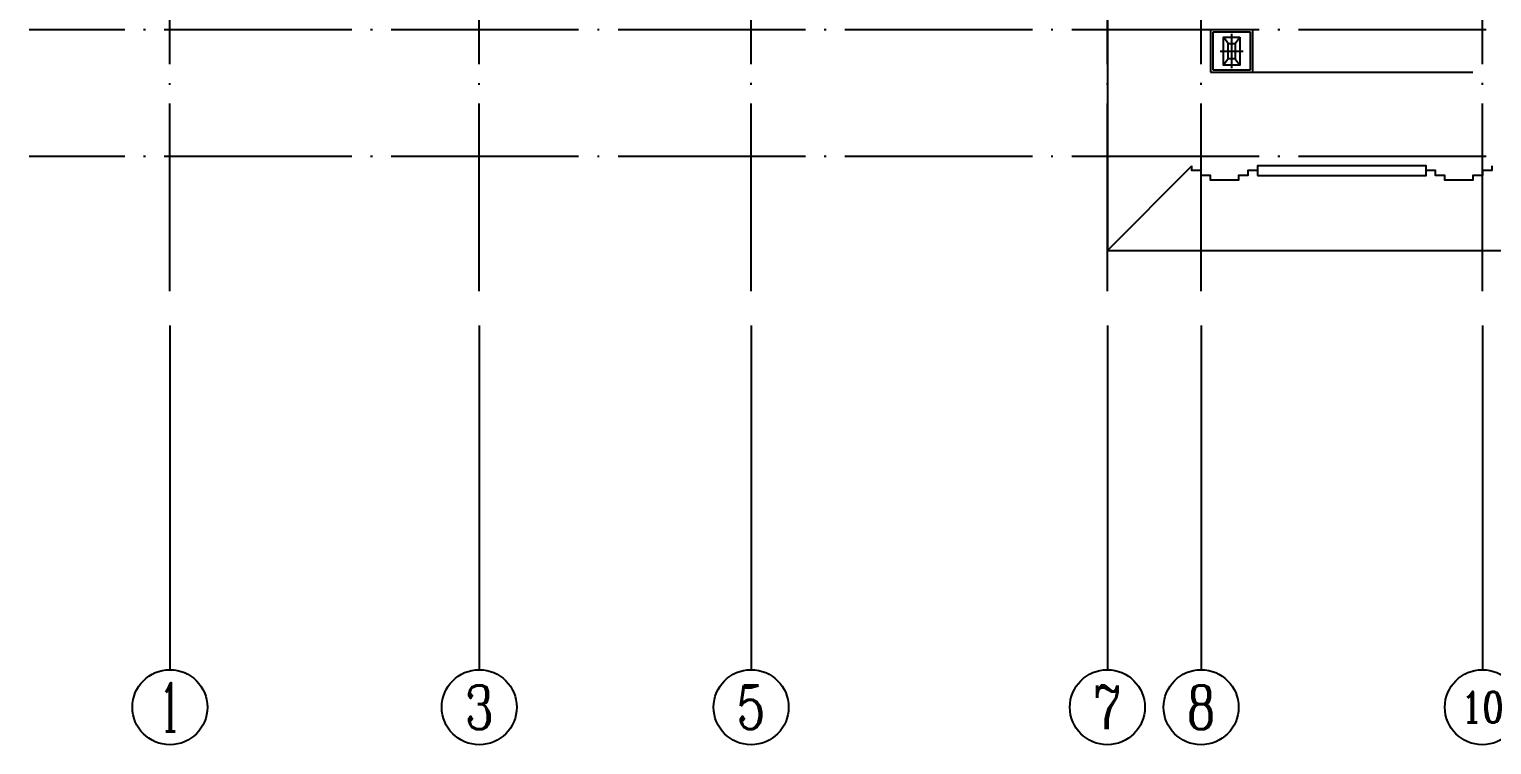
# Model space of a CAD drawing. Extents: x 115549 to 768939, y -502199 to 402497.
# Drawn here: x 194069 to 209669, y 163047 to 170676 of the extents above; entities that cross this region are included whole.
import ezdxf
from ezdxf.enums import TextEntityAlignment as Align

# ---------------------------------------------------------------- set-up
doc = ezdxf.new("R2010")
doc.units = 0
doc.header["$LTSCALE"] = 1000
doc.header["$MEASUREMENT"] = 0
doc.linetypes.add('DOTE', pattern=[2.42, 2, -0.2, 0.02, -0.2])
for name, color, linetype in [('04-家具', 8, 'Continuous'), ('AXIS', 3, 'Continuous'), ('AXIS_TEXT', 7, 'Continuous'), ('DOTE', 16, 'DOTE'), ('EVTR', 2, 'Continuous'), ('WINDOW', 4, 'Continuous'), ('窗口线', 7, 'Continuous'), ('线脚', 163, 'Continuous')]:
    doc.layers.add(name, color=color, linetype=linetype)
doc.styles.add('_TCH_AXIS', font='COMPLEX', dxfattribs={"bigfont": 'GBCBIG'})
doc.styles.add('COMPLEX', font='COMPLEX')

# ---------------------------------------------------------------- blocks, each defined once
blk = doc.blocks.new('sertewtewtwert')
at = {"layer": '04-家具', "ltscale": 0.5}
for p, q in [((72015, -5086), (72015, -5536)), ((72465, -5086), (72015, -5086)), ((72040, -5111), (72040, -5511)), ((72440, -5111), (72040, -5111)), ((72240, -5128), (72240, -5495)), ((72440, -5511), (72440, -5111)), ((72465, -5536), (72465, -5086)), ((72205, -5230), (72152, -5162)), ((72278, -5230), (72328, -5162)), ((72118, -5311), (72362, -5311)), ((72205, -5393), (72152, -5461)), ((72278, -5393), (72328, -5461)), ((72015, -5536), (72465, -5536)), ((72040, -5511), (72440, -5511))]:
    blk.add_line(p, q, dxfattribs=at)
for points in [[(72328, -5162), (72328, -5461), (72152, -5461), (72152, -5162)], [(72278, -5230), (72278, -5393), (72205, -5393), (72205, -5230)]]:
    blk.add_lwpolyline(points, close=True, dxfattribs=at)
blk = doc.blocks.new('_AXISO')
blk.add_circle((0, 0), 0.5)
at = {"layer": 'AXIS_TEXT', "style": 'COMPLEX', "width": 1.041667}
blk.add_attdef('A', text='', height=0.56, dxfattribs=at).set_placement((-0.25, -0.28), (0.25, -0.28), align=Align.FIT)

msp = doc.modelspace()

# ---------------------------------------------------------------- linework, layer by layer
at = {"layer": 'AXIS'}
for p, q in [((195569.1, 167518.2), (195569.1, 163847.4)), ((198869.1, 167518.2), (198869.1, 163847.4)), ((201769.1, 167518.2), (201769.1, 163847.4)), ((205569.1, 167518.2), (205569.1, 163847.4)), ((206569.1, 167518.2), (206569.1, 163847.4)), ((209569.1, 167518.2), (209569.1, 163847.4))]:
    msp.add_line(p, q, dxfattribs=at)
at = {"layer": 'DOTE'}
for p, q in [((195569.1, 167882.6), (195569.1, 190567.2)), ((205569.1, 167882.7), (205569.1, 190567.3)), ((198869.1, 167882.6), (198869.1, 179018.1)), ((201769.1, 167882.7), (201769.1, 179018.1)), ((206569.1, 167882.7), (206569.1, 176618.1)), ((209569.1, 167882.7), (209569.1, 176618.1)), ((228969.1, 170668.1), (194069.1, 170668.1)), ((228969.1, 169318.1), (194069.1, 169318.1))]:
    msp.add_line(p, q, dxfattribs=at)
at = {"layer": 'EVTR'}
for points in [[(194569.1, 170918.1), (205569.1, 170918.1), (205569.1, 168318.1), (214869.1, 168318.1), (214869.1, 169668.1), (217069.1, 169668.1), (217069.1, 170918.1)], [(205569.1, 168318.1), (206469.1, 169218.1)]]:
    msp.add_lwpolyline(points, dxfattribs=at)
at = {"layer": 'WINDOW'}
msp.add_line((206669.1, 170218.1), (209469.1, 170218.1), dxfattribs=at)
at = {"layer": '窗口线'}
msp.add_lwpolyline([(207169.1, 169118.1), (208969.1, 169118.1), (208969.1, 169218.1), (207169.1, 169218.1)], close=True, dxfattribs=at)
at = {"layer": '线脚', "ltscale": 0.2}
for points in [[(207169.1, 169218.1), (207169.1, 169168.1), (207069.1, 169168.1), (207069.1, 169118.1), (206969.1, 169118.1), (206969.1, 169118.1), (206969.1, 169118.1), (206969.1, 169068.1), (206669.1, 169068.1), (206669.1, 169118.1), (206569.1, 169118.1), (206569.1, 169168.1), (206469.1, 169168.1), (206469.1, 169218.1)], [(209669.1, 169218.1), (209669.1, 169168.1), (209569.1, 169168.1), (209569.1, 169118.1), (209469.1, 169118.1), (209469.1, 169118.1), (209469.1, 169118.1), (209469.1, 169068.1), (209169.1, 169068.1), (209169.1, 169118.1), (209069.1, 169118.1), (209069.1, 169168.1), (208969.1, 169168.1), (208969.1, 169218.1)]]:
    msp.add_lwpolyline(points, dxfattribs=at)

# ---------------------------------------------------------------- block references
at = {"layer": '04-家具'}
msp.add_blockref('sertewtewtwert', (134654.3, 175754.6), dxfattribs=at)
at = {"layer": 'AXIS'}
ref = msp.add_blockref('_AXISO', (195569.1, 163447.4), dxfattribs=dict(at, xscale=800, yscale=800, zscale=800))
ref.add_attrib('A', '1', dxfattribs={"layer": 'AXIS_TEXT', "height": 514.7, "style": '_TCH_AXIS'}).set_placement((195458.8, 163190), (195679.4, 163190), align=Align.FIT)
ref = msp.add_blockref('_AXISO', (198869.1, 163447.4), dxfattribs=dict(at, xscale=800, yscale=800, zscale=800))
ref.add_attrib('A', '3', dxfattribs={"layer": 'AXIS_TEXT', "height": 465.9, "style": '_TCH_AXIS'}).set_placement((198713.8, 163214.4), (199024.5, 163214.4), align=Align.FIT)
ref = msp.add_blockref('_AXISO', (201769.1, 163447.4), dxfattribs=dict(at, xscale=800, yscale=800, zscale=800))
ref.add_attrib('A', '5', dxfattribs={"layer": 'AXIS_TEXT', "height": 465.9, "style": '_TCH_AXIS'}).set_placement((201613.8, 163214.4), (201924.5, 163214.4), align=Align.FIT)
ref = msp.add_blockref('_AXISO', (205569.1, 163447.4), dxfattribs=dict(at, xscale=800, yscale=800, zscale=800))
ref.add_attrib('A', '7', dxfattribs={"layer": 'AXIS_TEXT', "height": 465.9, "style": '_TCH_AXIS'}).set_placement((205413.8, 163214.4), (205724.5, 163214.4), align=Align.FIT)
ref = msp.add_blockref('_AXISO', (206569.1, 163447.4), dxfattribs=dict(at, xscale=800, yscale=800, zscale=800))
ref.add_attrib('A', '8', dxfattribs={"layer": 'AXIS_TEXT', "height": 465.9, "style": '_TCH_AXIS'}).set_placement((206413.8, 163214.4), (206724.4, 163214.4), align=Align.FIT)
ref = msp.add_blockref('_AXISO', (209569.1, 163447.4), dxfattribs=dict(at, xscale=800, yscale=800, zscale=800))
ref.add_attrib('A', '10', dxfattribs={"layer": 'AXIS_TEXT', "height": 328.45, "style": '_TCH_AXIS'}).set_placement((209342.3, 163283.2), (209795.9, 163283.2), align=Align.FIT)

doc.saveas('drawing.dxf')
